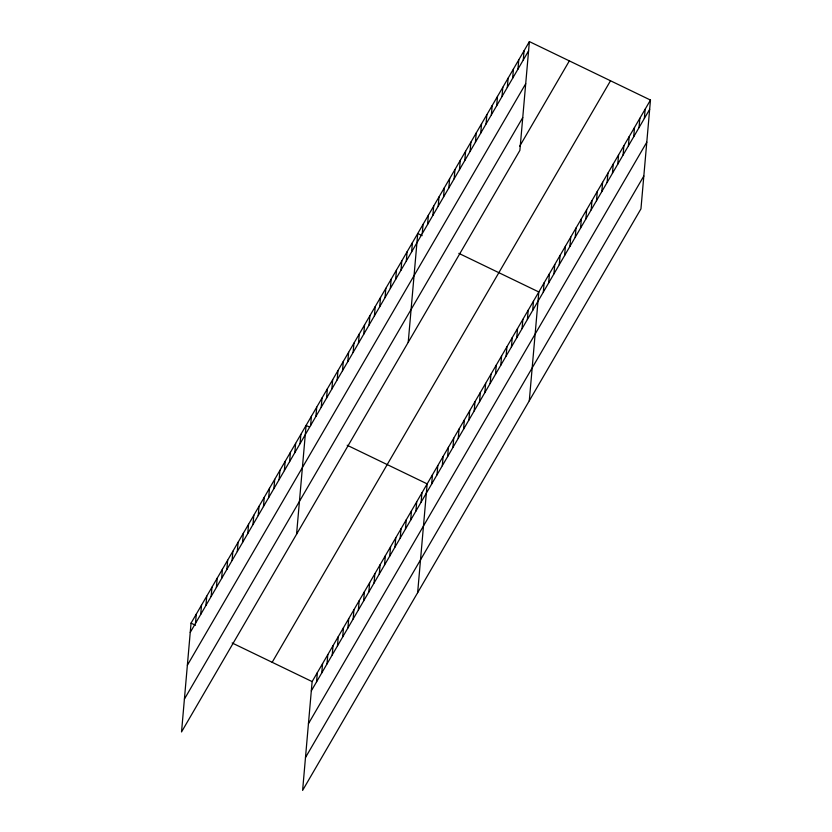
<?xml version="1.0" encoding="UTF-8"?>
<svg xmlns="http://www.w3.org/2000/svg" width="832" height="832" viewBox="0 0 832 832"><rect width="100%" height="100%" fill="white"/><g stroke="black" fill="none" stroke-linecap="round" stroke-linejoin="round"><path stroke-width="1.25" d="M529.391 41.6L191.048 623.137L181.532 731.942L519.875 150.405L529.391 41.6L650.468 100.058L640.952 208.863L302.609 790.4L312.125 681.595L650.468 100.058M195.468 623.428L196.279 614.151M200.699 614.442L201.51 605.166M205.92 605.457L206.742 596.17M211.151 596.471L211.962 587.184M216.382 587.475L217.194 578.198M221.614 578.49L222.425 569.213M226.845 569.504L227.656 560.227M232.066 560.518L232.877 551.242M237.297 551.533L238.108 542.246M242.528 542.547L243.339 533.26M247.759 533.551L248.57 524.274M252.99 524.566L253.802 515.289M258.211 515.58L259.022 506.303M263.442 506.594L264.254 497.318M268.674 497.609L269.485 488.322M273.905 488.623L274.716 479.336M279.136 479.627L279.947 470.35M284.357 470.642L285.168 461.365M289.588 461.656L290.399 452.379M294.819 452.67L295.63 443.383M300.05 443.685L300.862 434.398M296.566 534.217L306.093 425.412L309.421 427.024M310.596 425.558L311.407 416.27M315.91 416.416L316.722 407.139M321.225 407.274L322.036 397.998M326.539 398.143L327.35 388.856M331.864 389.002L332.675 379.725M337.178 379.86L337.99 370.583M342.493 370.729L343.304 361.442M316.545 681.886L317.356 672.61M347.807 361.587L348.618 352.31M321.766 672.901L322.577 663.624M353.132 352.446L353.943 343.169M326.997 663.915L327.808 654.638M358.446 343.314L359.258 334.027M332.228 654.93L333.039 645.642M363.761 334.173L364.572 324.896M337.459 645.944L338.27 636.657M369.075 325.031L369.886 315.754M342.68 636.948L343.502 627.671M374.4 315.89L375.211 306.613M347.911 627.962L348.722 618.686M379.714 306.758L380.526 297.471M353.142 618.977L353.954 609.7M385.029 297.617L385.84 288.34M358.374 609.991L359.185 600.714M390.343 288.475L391.154 279.198M363.605 601.006L364.416 591.718M395.658 279.344L396.479 270.057M368.826 592.02L369.637 582.733M400.982 270.202L401.794 260.926M374.057 583.024L374.868 573.747M406.297 261.061L407.108 251.784M379.288 574.038L380.099 564.762M411.611 251.93L412.422 242.642M384.519 565.053L385.33 555.776M408.221 342.306L417.737 233.511L422.178 235.654M389.75 556.067L390.562 546.79M422.25 233.646L423.062 224.37M394.971 547.082L395.782 537.794M427.565 224.515L428.376 215.228M400.202 538.096L401.014 528.809M405.434 529.1L406.245 519.823M432.879 215.374L433.69 206.086M410.665 520.114L411.476 510.838M438.194 206.232L439.005 196.955M415.886 511.129L416.707 501.852M443.518 197.09L444.33 187.814M421.117 502.143L421.928 492.866M448.833 187.959L449.644 178.672M417.643 592.675L427.159 483.87L347.183 445.255M454.147 178.818L454.958 169.541M431.662 484.016L432.474 474.739M459.462 169.676L460.273 160.399M436.987 474.874L437.798 465.598M464.786 160.545L465.598 151.258M442.302 465.743L443.113 456.456M470.101 151.403L470.912 142.126M447.616 456.602L448.427 447.325M475.415 142.262L476.226 132.985M452.93 447.46L453.742 438.183M480.73 133.13L481.541 123.843M458.245 438.329L459.066 429.042M486.044 123.989L486.866 114.712M463.57 429.187L464.381 419.91M491.369 114.847L492.18 105.57M468.884 420.046L469.695 410.769M496.683 105.716L497.494 96.429M474.198 410.904L475.01 401.627M501.998 96.574L502.809 87.287M479.513 401.773L480.334 392.486M507.312 87.433L508.134 78.156M484.838 392.631L485.649 383.354M512.637 78.291L513.448 69.014M490.152 383.49L490.963 374.213M517.951 69.16L518.762 59.873M495.466 374.358L496.278 365.071M523.266 60.018L524.077 50.742M500.781 365.217L501.592 355.94M506.106 356.075L506.917 346.798M511.42 346.944L512.231 337.657M516.734 337.802L517.546 328.526M522.049 328.661L522.86 319.384M527.374 319.53L528.185 310.242M532.688 310.388L533.499 301.101M529.298 400.774L538.814 291.97L458.838 253.354M543.317 292.105L544.128 282.828M548.642 282.974L549.453 273.686M553.956 273.832L554.767 264.555M559.27 264.69L560.082 255.414M564.585 255.559L565.396 246.272M569.899 246.418L570.721 237.141M575.224 237.276L576.035 227.999M580.538 228.145L581.35 218.858M585.853 219.003L586.664 209.726M591.167 209.862L591.978 200.585M596.492 200.73L597.303 191.443M601.806 191.589L602.618 182.302M607.121 182.447L607.932 173.17M612.435 173.306L613.246 164.029M617.76 164.174L618.571 154.887M623.074 155.033L623.886 145.756M628.389 145.891L629.2 136.614M633.703 136.76L634.514 127.473M639.028 127.618L639.839 118.342M644.342 118.477L645.154 109.2M190.237 632.414L528.58 50.877M187.366 665.257L525.71 83.72M184.402 699.098L522.746 117.562M519.73 146.182L569.348 60.892M272.168 662.303L610.511 80.766M311.314 690.872L649.657 109.346M308.433 723.715L646.786 142.189M305.479 757.557L643.822 176.02M191.048 623.137L195.489 625.279M232.149 642.98L312.125 681.595"/></g></svg>
